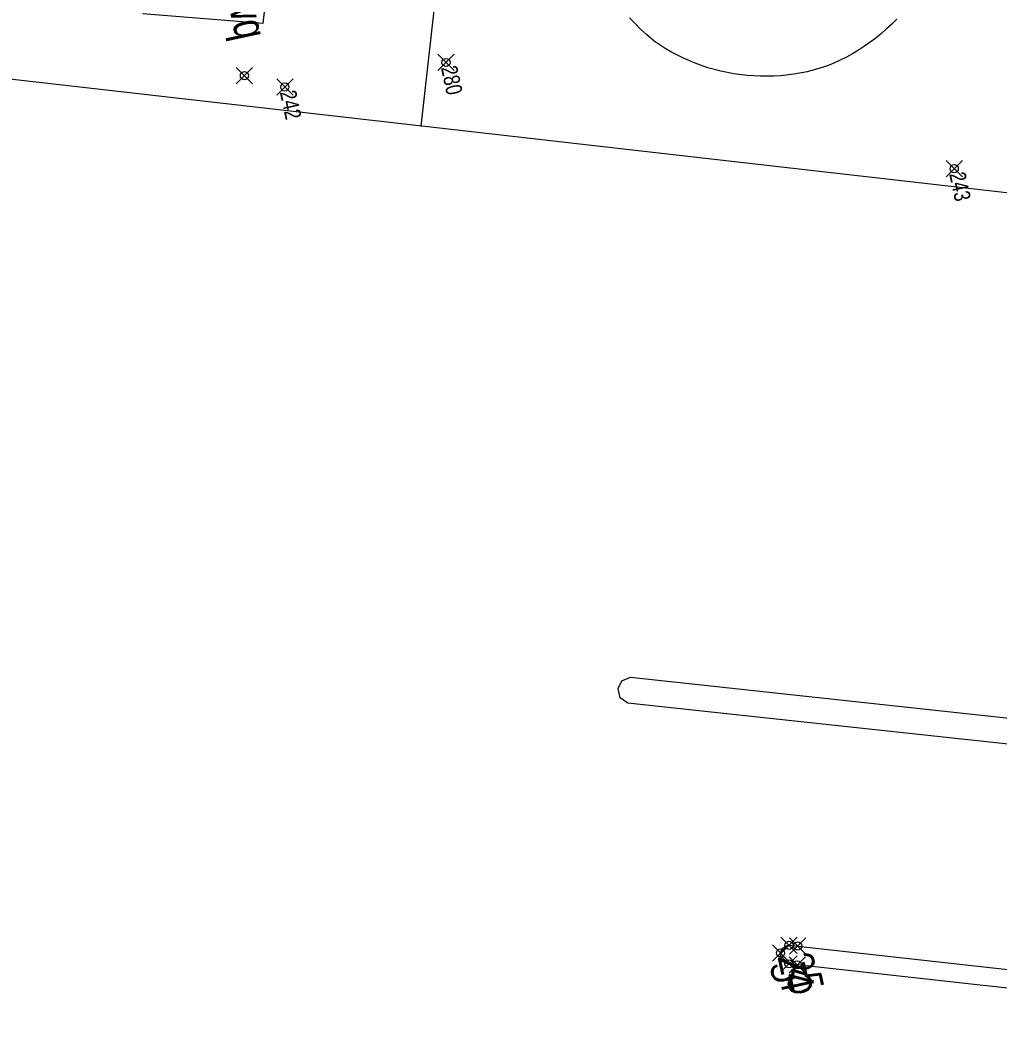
# Model space of a CAD drawing. Extents: x 526875 to 527530, y 3493038 to 3493574.
# Drawn here: x 527157.8 to 527217.9, y 3493272.3 to 3493333.6 of the extents above; entities that cross this region are included whole.
import ezdxf

# ---------------------------------------------------------------- set-up
doc = ezdxf.new("R2010")
doc.units = 0
doc.header["$LTSCALE"] = 2
doc.header["$PDMODE"] = 35
doc.header["$PDSIZE"] = 0.5
for name, color, linetype in [('DMTZ', 7, 'CONTINUOUS'), ('ZDH', 3, 'CONTINUOUS'), ('ZDH1', 2, 'CONTINUOUS'), ('交通辅助线_1000', 7, 'CONTINUOUS'), ('工矿面_1000', 7, 'CONTINUOUS'), ('面状工矿建（构）筑物及其他设施', 7, 'CONTINUOUS')]:
    doc.layers.add(name, color=color, linetype=linetype)
doc.layers.add('线状交通及附属设施辅助层', color=7, linetype='CONTINUOUS', lineweight=30)
doc.styles.add('HZ', font='rs.shx', dxfattribs={"width": 0.8})
doc.styles.add('细等线体', font='', dxfattribs={"width": 0.8})
doc.styles.get('细等线体').set_extended_font_data('迷你简细等线')
doc.linetypes.add('10422', pattern='A,2,[150,AAA.SHX,S=1,R=0,X=0,Y=1],2,[177,AAA.SHX,S=1,R=0,X=0,Y=0.8],1e-09', length=4)

msp = doc.modelspace()

# ---------------------------------------------------------------- linework, layer by layer
at = {"layer": 'DMTZ', "color": 252, "linetype": '10422', "lineweight": 0, "ltscale": 0.1}
msp.add_lwpolyline([(527233.407, 3493287.563), (527195.062, 3493291.711), (527194.608, 3493292.03), (527194.469, 3493292.599), (527194.712, 3493293.078), (527195.234, 3493293.302), (527225.106, 3493290.069), (527228.545, 3493321.842), (527142.235, 3493331.693), (527121.567, 3493330.525), (527117.552, 3493330.525)], dxfattribs=at)
at = {"layer": 'DMTZ', "color": 252, "linetype": '10422', "lineweight": 0, "flags": 128}
msp.add_lwpolyline([(527236.397, 3493272.261), (527228.504, 3493273.091), (527205.47, 3493275.642), (527204.957, 3493275.708, -0.923775), (527204.961, 3493276.846), (527205.499, 3493276.801), (527228.525, 3493274.241), (527234.556, 3493273.741), (527235.993, 3493287.02)], format="xyb", dxfattribs=at)
at = {"layer": 'ZDH', "linetype": 'Continuous', "lineweight": 0}
for p in [(527171.539, 3493330.204, 10.633), (527204.961, 3493276.846, 10.396), (527205.499, 3493276.801, 10.415), (527204.441, 3493276.371, 10.4), (527204.957, 3493275.708, 10.393), (527205.47, 3493275.642, 10.409)]:
    msp.add_point(p, dxfattribs=at)
at = {"layer": 'ZDH1', "linetype": 'Continuous', "lineweight": 0}
for p in [(527183.911, 3493331.016), (527174.024, 3493329.508), (527215.106, 3493324.494), (527215.106, 3493324.494)]:
    msp.add_point(p, dxfattribs=at)
at = {"layer": '交通辅助线_1000', "color": 252, "lineweight": 0, "elevation": -3.068}
msp.add_lwpolyline([(527182.383, 3493327.088), (527182.385, 3493327.111), (527183.232, 3493334.562), (527172.933, 3493335.733), (527172.669, 3493333.408), (527165.293, 3493334.003)], dxfattribs=at)
at = {"layer": '工矿面_1000', "color": 252, "lineweight": 0, "elevation": -3.068}
msp.add_lwpolyline([(527211.578, 3493333.665), (527211.273, 3493333.361), (527210.958, 3493333.067), (527210.632, 3493332.785), (527210.297, 3493332.514), (527209.953, 3493332.255), (527209.599, 3493332.009), (527209.238, 3493331.775), (527208.868, 3493331.553), (527208.491, 3493331.345), (527208.107, 3493331.15), (527207.716, 3493330.968), (527207.319, 3493330.8), (527206.866, 3493330.655), (527206.071, 3493330.446), (527205.264, 3493330.294), (527204.447, 3493330.199), (527204.037, 3493330.172), (527203.215, 3493330.163), (527202.394, 3493330.21), (527201.579, 3493330.315), (527200.773, 3493330.477), (527199.981, 3493330.694), (527199.205, 3493330.966), (527198.45, 3493331.291), (527197.72, 3493331.669), (527197.365, 3493331.876), (527196.678, 3493332.328), (527196.218, 3493332.72), (527195.859, 3493333.052), (527195.512, 3493333.395), (527195.178, 3493333.75)], dxfattribs=at)
at = {"layer": '线状交通及附属设施辅助层', "color": 252, "lineweight": 0, "elevation": -3.068}
msp.add_lwpolyline([(527182.383, 3493327.088), (527182.385, 3493327.111), (527183.232, 3493334.562), (527172.933, 3493335.733), (527172.669, 3493333.408), (527165.293, 3493334.003)], dxfattribs=at)
at = {"layer": '面状工矿建（构）筑物及其他设施', "color": 252, "lineweight": 0, "elevation": -3.068}
msp.add_lwpolyline([(527211.578, 3493333.665), (527211.273, 3493333.361), (527210.958, 3493333.067), (527210.632, 3493332.785), (527210.297, 3493332.514), (527209.953, 3493332.255), (527209.599, 3493332.009), (527209.238, 3493331.775), (527208.868, 3493331.553), (527208.491, 3493331.345), (527208.107, 3493331.15), (527207.716, 3493330.968), (527207.319, 3493330.8), (527206.866, 3493330.655), (527206.071, 3493330.446), (527205.264, 3493330.294), (527204.447, 3493330.199), (527204.037, 3493330.172), (527203.215, 3493330.163), (527202.394, 3493330.21), (527201.579, 3493330.315), (527200.773, 3493330.477), (527199.981, 3493330.694), (527199.205, 3493330.966), (527198.45, 3493331.291), (527197.72, 3493331.669), (527197.365, 3493331.876), (527196.678, 3493332.328), (527196.218, 3493332.72), (527195.859, 3493333.052), (527195.512, 3493333.395), (527195.178, 3493333.75)], dxfattribs=at)

# ---------------------------------------------------------------- texts
at = {"layer": 'ZDH', "linetype": 'Continuous', "lineweight": 0, "width": 0.8}
for s, style, p in [('wq', '细等线体', (527170.469, 3493334.969, 10.173)), ('2', 'HZ', (527204.333, 3493276.199, 10.396)), ('3', 'HZ', (527203.813, 3493275.725, 10.4)), ('4', 'HZ', (527204.329, 3493275.061, 10.393)), ('5', 'HZ', (527204.841, 3493274.995, 10.409))]:
    msp.add_text(s, height=2, rotation=282.12947, dxfattribs=dict(at, style=style)).set_placement(p)
at = {"layer": 'ZDH1', "linetype": 'Continuous', "lineweight": 0, "style": '细等线体', "width": 0.8}
for s, p in [('280', (527183.597, 3493330.693)), ('242', (527173.71, 3493329.185)), ('243', (527214.792, 3493324.171)), ('243', (527214.792, 3493324.171))]:
    msp.add_text(s, height=1, rotation=282.12947, dxfattribs=at).set_placement(p)

doc.saveas('drawing.dxf')
